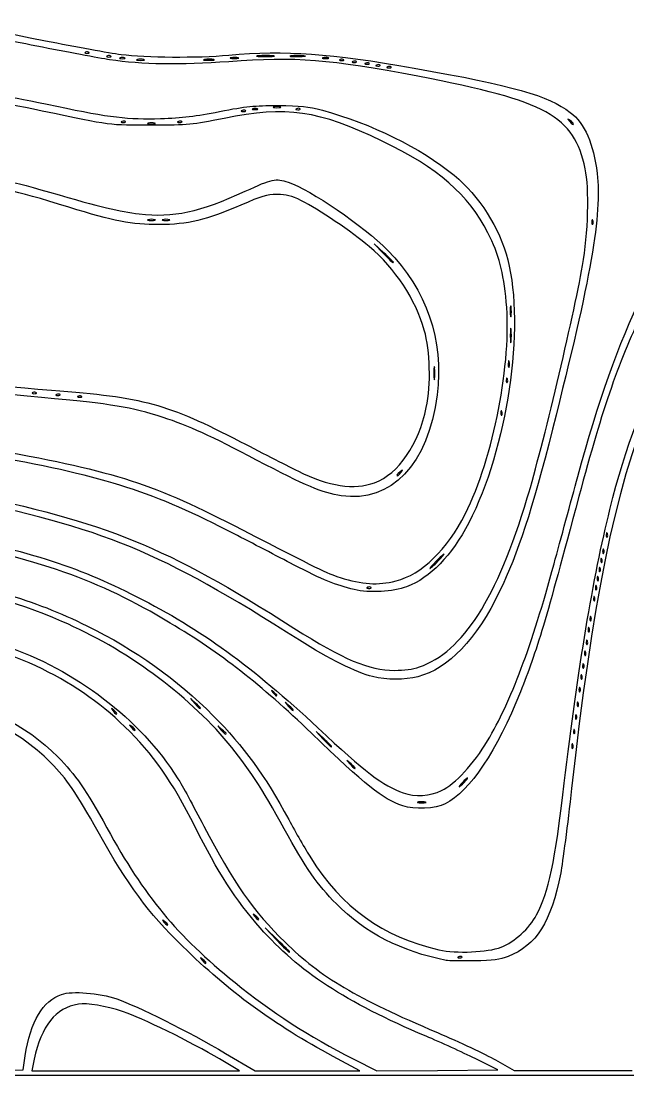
# Model space of a CAD drawing. Extents: x 32 to 2528, y 46 to 1391.
# Drawn here: x 1092 to 1537, y 46 to 818 of the extents above; entities that cross this region are included whole.
import ezdxf

# ---------------------------------------------------------------- set-up
doc = ezdxf.new("R2010")
doc.units = 0
doc.layers.get('0').update_dxf_attribs({"linetype": 'CONTINUOUS'})
doc.layers.add('IMAGE', color=7, linetype='CONTINUOUS')

# ---------------------------------------------------------------- blocks, each defined once
blk = doc.blocks.new('squiggle')
at = {"layer": 'IMAGE', "color": 7}
for points in [[(1106.3056, -595.194287), (1106.3056, -595.194287)], [(1122.3056, -597.861077), (1122.3056, -597.861077)], [(1132.3333, -599.116927), (1132.3333, -599.116927)], [(1146.3333, -600.414227), (1146.3333, -600.414227)], [(1197.685, -600.394827), (1197.685, -600.394827)], [(1215.6822, -599.083837), (1215.6822, -599.083837)], [(1263.6369, -597.693337), (1263.6369, -597.693337)], [(1281.692, -599.125227), (1281.692, -599.125227)], [(1292.9722, -600.527847), (1292.9722, -600.527847)], [(1302.3056, -601.861157), (1302.3056, -601.861157)], [(1311.6389, -603.194497), (1311.6389, -603.194497)], [(1319.6389, -604.527827), (1319.6389, -604.527827)], [(1327.6389, -605.861157), (1327.6389, -605.861157)], [(1220.9722, -637.861157), (1220.9722, -637.861157)], [(1229.6667, -636.450297), (1229.6667, -636.450297)], [(1246.3333, -635.080937), (1246.3333, -635.080937)], [(1260.9722, -636.527857), (1260.9722, -636.527857)], [(1132.9722, -645.861157), (1132.9722, -645.861157)], [(1154.3333, -647.080897), (1154.3333, -647.080897)], [(1174.3056, -645.861157), (1174.3056, -645.861157)], [(1461.3333, -647.496587), (1461.3333, -647.496587)], [(1154.3333, -717.747557), (1154.3333, -717.747557)], [(1165, -717.747557), (1165, -717.747557)], [(1475.5776, -718.416667), (1475.5776, -718.416667)], [(1329.3333, -748.949877), (1329.3333, -748.949877)], [(1415.6312, -798.333337), (1415.6312, -798.333337)], [(1412.9109, -834.416667), (1412.9109, -834.416667)], [(1067.6389, -844.527827), (1067.6389, -844.527827)], [(1084.9722, -845.861157), (1084.9722, -845.861157)], [(1100.9722, -847.194497), (1100.9722, -847.194497)], [(1408.9109, -858.416667), (1408.9109, -858.416667)], [(1334.8368, -902.999997), (1334.8368, -902.999997)], [(1315.6115, -910.448097), (1315.6115, -910.448097)], [(1291.2028, -920.029837), (1291.2028, -920.029837)], [(1483.5776, -959.749967), (1483.5776, -959.749967)], [(1362, -967.999967), (1362, -967.999967)], [(1480.9109, -973.083367), (1480.9109, -973.083367)], [(1479.5776, -979.749967), (1479.5776, -979.749967)], [(1300.6667, -988.744267), (1300.6667, -988.744267)], [(1312.9723, -987.194467), (1312.9723, -987.194467)], [(1331.3111, -982.398367), (1331.3111, -982.398367)], [(1476.9109, -994.416667), (1476.9109, -994.416667)], [(1472.9109, -1017.083367), (1472.9109, -1017.083367)], [(1471.5776, -1026.416667), (1471.5776, -1026.416667)], [(1348.4563, -1045.405767), (1348.4563, -1045.405767)], [(1468.9109, -1043.749967), (1468.9109, -1043.749967)], [(1314.0463, -1052.521167), (1314.0463, -1052.521167)], [(1467.5776, -1051.749967), (1467.5776, -1051.749967)], [(1244, -1066.163267), (1244, -1066.163267)], [(1464.9109, -1071.749967), (1464.9109, -1071.749967)], [(1126.6667, -1079.496567), (1126.6667, -1079.496567)], [(1188, -1075.565767), (1188, -1075.565767)], [(1256, -1076.873367), (1256, -1076.873367)], [(1463.5776, -1081.083367), (1463.5776, -1081.083367)], [(1140, -1091.496567), (1140, -1091.496567)], [(1206.6667, -1094.206667), (1206.6667, -1094.206667)], [(1284, -1103.603967), (1284, -1103.603967)], [(1460.9109, -1102.416667), (1460.9109, -1102.416667)], [(1301.3333, -1119.539967), (1301.3333, -1119.539967)], [(1364.686, -1136.047267), (1364.686, -1136.047267)], [(1381.3333, -1129.999967), (1381.3333, -1129.999967)], [(1336.3001, -1147.288267), (1336.3001, -1147.288267)], [(1353.0156, -1144.417167), (1353.0156, -1144.417167)], [(1164, -1234.163267), (1164, -1234.163267)], [(1230.6667, -1230.163267), (1230.6667, -1230.163267)], [(1408.3289, -1250.760667), (1408.3289, -1250.760667)], [(1253.3333, -1254.294367), (1253.3333, -1254.294367)], [(1379.6389, -1257.861167), (1379.6389, -1257.861167)], [(1192, -1262.163267), (1192, -1262.163267)], [(1368, -1260.460467), (1368, -1260.460467)]]:
    blk.add_lwpolyline(points, close=True, dxfattribs=at)
for points in [[(1241.0352, -597.697207), (1241.0352, -597.697397)], [(1322.3333, -741.949877), (1315.3333, -735.333337), (1321.9499, -742.333337)], [(1415.6189, -781.684997), (1415.6182, -781.684997)], [(1359.6323, -826.357217), (1359.6329, -826.357217)], [(1414.2569, -821.692037), (1414.2573, -821.692037)], [(1486.2443, -947.749997), (1486.2441, -947.749997)], [(1482.2443, -966.416667), (1482.2441, -966.416667)], [(1478.2443, -986.416667), (1478.2441, -986.416667)], [(1474.2443, -1009.083367), (1474.2441, -1009.083367)], [(1470.2443, -1034.416667), (1470.2441, -1034.416667)], [(1466.2443, -1061.083367), (1466.2441, -1061.083367)], [(1184.3333, -1071.899067), (1180.6667, -1068.666667), (1183.8991, -1072.333367)], [(1253, -1073.873367), (1250, -1071.333367), (1252.54, -1074.333367)], [(1203.6667, -1091.206667), (1200.6667, -1088.666667), (1203.2067, -1091.666667)], [(1278.3333, -1097.937267), (1272.6667, -1092.666667), (1277.9373, -1098.333367)], [(1462.2443, -1091.749967), (1462.2441, -1091.749967)], [(1298.3333, -1116.539967), (1295.3333, -1113.999967), (1297.8733, -1116.999967)], [(1244.3333, -1245.294367), (1235.3333, -1236.666267), (1243.9615, -1245.666267)], [(1206.3154, -1328.567067), (1227.9641, -1341.333367), (1266.3154, -1341.333367), (1304.6667, -1341.333367), (1285.3333, -1330.923067)], [(1005.3088, -1335.698967), (1006.7848, -1341.394267), (1032.3367, -1341.032267), (1057.8886, -1340.670367), (1059.4692, -1330.441167), (1059.4692, -1330.437467)], [(1066.0923, -1332.905067), (1064.3256, -1341.333367), (1140.4961, -1341.316367), (1216.6667, -1341.300367), (1202, -1332.652767), (1202, -1332.652567)], [(1300.2736, -1332.749367), (1317.2137, -1341.369467), (1361.6069, -1341.017967), (1406, -1340.666667), (1389.3333, -1332.407867)], [(1404.3145, -1333.391067), (1418, -1341.127767), (1504.3427, -1341.230367)]]:
    blk.add_lwpolyline(points, dxfattribs=at)
for points in [[(959.36649, -578.035477), (987.3532, -572.254677), (1012.2342, -574.114317), (1074.3518, -586.629637)], [(1068, -590.636277), (1046.3667, -586.326557), (1022.8403, -582.170317), (1015.7192, -581.400217)], [(1074.3518, -586.629637), (1096.1583, -591.023157), (1121.0807, -595.528857), (1129.735, -596.642267)], [(1121.3333, -600.583537), (1113.6333, -599.422267), (1089.6333, -594.945997), (1068, -590.636277)], [(1106.3056, -595.194237), (1105.8625, -594.751187), (1104.7125, -594.703827), (1103.75, -595.089037)], [(1208.6667, -597.209697), (1250.4999, -593.510697), (1283.2822, -595.799657), (1344.6667, -606.705617)], [(1103.75, -595.089037), (1102.6864, -595.514667), (1103.0023, -595.830607), (1104.5556, -595.894587)], [(1104.5556, -595.894587), (1105.9611, -595.952487), (1106.7486, -595.637347), (1106.3056, -595.194287)], [(1119.75, -597.755827), (1118.6864, -598.181447), (1119.0023, -598.497397), (1120.5556, -598.561367)], [(1122.3056, -597.861027), (1121.8625, -597.417967), (1120.7125, -597.370607), (1119.75, -597.755827)], [(1120.5556, -598.561367), (1121.9611, -598.619267), (1122.7486, -598.304127), (1122.3056, -597.861077)], [(1208.6667, -601.995577), (1173.1264, -604.607747), (1145.0014, -604.153017), (1121.3333, -600.583537)], [(1129, -599.116927), (1128.0833, -599.486807), (1128.8333, -599.789447), (1130.6667, -599.789447)], [(1132.3333, -599.116927), (1131.4167, -598.747047), (1129.9167, -598.747047), (1129, -599.116927)], [(1129.735, -596.642267), (1148.032, -598.996297), (1185.4217, -599.265077), (1208.6667, -597.209697)], [(1130.6667, -599.789447), (1132.5, -599.789447), (1133.25, -599.486807), (1132.3333, -599.116927)], [(1141.6667, -600.414227), (1140.3833, -600.749597), (1141.4333, -601.023997), (1144, -601.023997)], [(1146.3333, -600.414227), (1145.05, -600.078867), (1142.95, -600.078867), (1141.6667, -600.414227)], [(1144, -601.023997), (1146.5667, -601.023997), (1147.6167, -600.749597), (1146.3333, -600.414227)], [(1191.0183, -600.376627), (1188.9916, -600.683097), (1190.3333, -600.942037), (1194, -600.952057)], [(1197.685, -600.394727), (1196.0451, -600.078247), (1193.0451, -600.070047), (1191.0183, -600.376627)], [(1194, -600.952057), (1197.6667, -600.961057), (1199.3249, -600.711307), (1197.685, -600.394827)], [(1347.3333, -612.711467), (1282.3304, -600.230827), (1258.1261, -598.360377), (1208.6667, -601.995577)], [(1210.3489, -599.056927), (1208.6903, -599.375847), (1209.7333, -599.648907), (1212.6667, -599.663707)], [(1215.6822, -599.083827), (1214.4074, -598.750107), (1212.0074, -598.737997), (1210.3489, -599.056927)], [(1212.6667, -599.663707), (1215.6, -599.678507), (1216.957, -599.417557), (1215.6822, -599.083837)], [(1230.3686, -597.688397), (1227.2325, -597.970057), (1229.4667, -598.204477), (1235.3333, -598.209317)], [(1241.0352, -597.697397), (1238.3046, -597.410887), (1233.5046, -597.406927), (1230.3686, -597.688397)], [(1235.3333, -598.209317), (1241.2, -598.214317), (1243.7659, -597.983697), (1241.0352, -597.697207)], [(1254.3036, -597.704097), (1251.9366, -597.998637), (1254.2, -598.234797), (1259.3333, -598.228877)], [(1263.6369, -597.693397), (1260.8706, -597.404767), (1256.6706, -597.409607), (1254.3036, -597.704097)], [(1259.3333, -598.228877), (1264.4667, -598.223877), (1266.4033, -597.981977), (1263.6369, -597.693337)], [(1277.692, -599.075827), (1276.3947, -599.413877), (1277.1333, -599.712707), (1279.3333, -599.739877)], [(1281.692, -599.125327), (1280.7893, -598.760107), (1278.9893, -598.737877), (1277.692, -599.075827)], [(1279.3333, -599.739877), (1281.5333, -599.767077), (1282.5947, -599.490467), (1281.692, -599.125227)], [(1290.4167, -600.422597), (1289.353, -600.848227), (1289.669, -601.164167), (1291.2222, -601.228147)], [(1292.9722, -600.527797), (1292.5292, -600.084747), (1291.3792, -600.037387), (1290.4167, -600.422597)], [(1291.2222, -601.228147), (1292.6278, -601.286047), (1293.4153, -600.970907), (1292.9722, -600.527847)], [(1299.75, -601.755907), (1298.6864, -602.181537), (1299.0023, -602.497477), (1300.5556, -602.561457)], [(1302.3056, -601.861107), (1301.8625, -601.418057), (1300.7125, -601.370697), (1299.75, -601.755907)], [(1300.5556, -602.561457), (1301.9611, -602.619357), (1302.7487, -602.304217), (1302.3056, -601.861157)], [(1311.6389, -603.194437), (1311.1959, -602.751387), (1310.0459, -602.704027), (1309.0833, -603.089237)], [(1309.0833, -603.089237), (1308.0197, -603.514867), (1308.3356, -603.830817), (1309.8889, -603.894787)], [(1309.8889, -603.894787), (1311.2944, -603.952687), (1312.082, -603.637547), (1311.6389, -603.194497)], [(1317.0833, -604.422577), (1316.0197, -604.848197), (1316.3356, -605.164147), (1317.8889, -605.228117)], [(1319.6389, -604.527777), (1319.1959, -604.084717), (1318.0459, -604.037357), (1317.0833, -604.422577)], [(1317.8889, -605.228117), (1319.2944, -605.286017), (1320.082, -604.970877), (1319.6389, -604.527827)], [(1325.0833, -605.755907), (1324.0197, -606.181537), (1324.3356, -606.497477), (1325.8889, -606.561457)], [(1327.6389, -605.861107), (1327.1959, -605.418057), (1326.0459, -605.370697), (1325.0833, -605.755907)], [(1325.8889, -606.561457), (1327.2944, -606.619357), (1328.082, -606.304217), (1327.6389, -605.861157)], [(1344.6667, -606.705617), (1417.6085, -619.664917), (1442.8032, -626.815627), (1458.9705, -639.146987)], [(1470.0357, -680.480997), (1461.4844, -641.472757), (1442.4891, -630.981477), (1347.3333, -612.711467)], [(1013.6435, -624.358617), (1035.2102, -625.118237), (1043.3256, -626.326417), (1082.6667, -634.634427)], [(1072, -638.144637), (1036.641, -630.681697), (1021.8627, -628.920427), (1001.3333, -629.722627)], [(1152, -648.577577), (1121.0503, -648.647977), (1122.9175, -648.891397), (1072, -638.144637)], [(1082.6667, -634.634427), (1121.6083, -642.858097), (1134.8456, -644.425147), (1158.6667, -643.631537)], [(1158.6667, -643.631537), (1174.5387, -643.102747), (1184.592, -641.912387), (1202, -638.500677)], [(1202, -638.500677), (1221.7437, -634.631227), (1227.2458, -634.067467), (1244.6667, -634.128917)], [(1321.194, -660.121517), (1274.332, -637.601157), (1251.1106, -634.275227), (1205.3333, -643.527117)], [(1218.4167, -637.755907), (1217.353, -638.181537), (1217.669, -638.497477), (1219.2222, -638.561457)], [(1220.9722, -637.861107), (1220.5292, -637.418057), (1219.3792, -637.370697), (1218.4167, -637.755907)], [(1219.2222, -638.561457), (1220.6278, -638.619357), (1221.4153, -638.304217), (1220.9722, -637.861157)], [(1226.3333, -636.450297), (1225.4167, -636.820177), (1226.1667, -637.122817), (1228, -637.122817)], [(1229.6667, -636.450297), (1228.75, -636.080417), (1227.25, -636.080417), (1226.3333, -636.450297)], [(1228, -637.122817), (1229.8333, -637.122817), (1230.5833, -636.820177), (1229.6667, -636.450297)], [(1241.6667, -635.080937), (1240.3833, -635.416307), (1241.4333, -635.690707), (1244, -635.690707)], [(1246.3333, -635.080937), (1245.05, -634.745577), (1242.95, -634.745577), (1241.6667, -635.080937)], [(1244, -635.690707), (1246.5667, -635.690707), (1247.6167, -635.416307), (1246.3333, -635.080937)], [(1244.6667, -634.128917), (1261.7926, -634.189317), (1266.4869, -634.689897), (1277.3333, -637.612147)], [(1258.4167, -636.422597), (1257.353, -636.848227), (1257.669, -637.164177), (1259.2222, -637.228147)], [(1260.9722, -636.527797), (1260.5292, -636.084747), (1259.3792, -636.037387), (1258.4167, -636.422597)], [(1259.2222, -637.228147), (1260.6278, -637.286047), (1261.4153, -636.970907), (1260.9722, -636.527857)], [(1277.3333, -637.612147), (1313.0504, -647.235097), (1349.0592, -664.963497), (1373.9051, -685.157817)], [(1458.9705, -639.146987), (1469.576, -647.236197), (1476.2003, -662.228717), (1478.7111, -683.824757)], [(1130.4167, -645.755907), (1129.353, -646.181537), (1129.669, -646.497477), (1131.2222, -646.561457)], [(1132.9722, -645.861107), (1132.5292, -645.418057), (1131.3792, -645.370697), (1130.4167, -645.755907)], [(1131.2222, -646.561457), (1132.6278, -646.619357), (1133.4153, -646.304217), (1132.9722, -645.861157)], [(1149.6667, -647.080897), (1148.3833, -647.416267), (1149.4333, -647.690667), (1152, -647.690667)], [(1154.3333, -647.080897), (1153.05, -646.745537), (1150.95, -646.745537), (1149.6667, -647.080897)], [(1205.3333, -643.527117), (1181.5037, -648.343257), (1179.6939, -648.514627), (1152, -648.577577)], [(1152, -647.690667), (1154.5667, -647.690667), (1155.6167, -647.416267), (1154.3333, -647.080897)], [(1171.75, -645.755907), (1170.6864, -646.181537), (1171.0023, -646.497477), (1172.5556, -646.561457)], [(1174.3056, -645.861107), (1173.8625, -645.418057), (1172.7125, -645.370697), (1171.75, -645.755907)], [(1172.5556, -646.561457), (1173.9611, -646.619357), (1174.7486, -646.304217), (1174.3056, -645.861157)], [(1459, -645.163257), (1456.8852, -643.504757), (1456.8381, -643.551917), (1458.4965, -645.666667)], [(1458.4965, -645.666667), (1460.2384, -647.887667), (1461.3333, -648.593977), (1461.3333, -647.496587)], [(1461.3333, -647.496587), (1461.3333, -647.219717), (1460.2833, -646.169717), (1459, -645.163257)], [(1398.6739, -727.333337), (1384.9508, -699.768817), (1361.6692, -679.572657), (1321.194, -660.121517)], [(1010, -686.038947), (1034.5563, -686.083747), (1041.9306, -687.351497), (1077.3333, -697.614177)], [(1220.762, -696.891977), (1240.6405, -687.745147), (1243.1261, -687.221917), (1252.1719, -690.280267)], [(1373.9051, -685.157817), (1392.1711, -700.004147), (1407.2663, -723.769597), (1413.2447, -747.093347)], [(1478.7111, -683.824757), (1482.26, -714.351997), (1474.468, -759.012107), (1445.9959, -871.333337)], [(1464.4965, -905.999997), (1494.2411, -796.325707), (1524.7665, -734.747157), (1573.2672, -686.578627)], [(1468.0933, -751.333337), (1472.1764, -728.496217), (1473.1085, -694.497677), (1470.0357, -680.480997)], [(1091.3333, -708.627977), (1049.1379, -695.566357), (1037.9503, -693.180037), (1015.3333, -692.417227)], [(1252.1719, -690.280267), (1268.7144, -695.873217), (1307.354, -722.290317), (1325.1477, -740.172467)], [(1077.3333, -697.614177), (1115.8007, -708.765237), (1128.2166, -711.762187), (1143.1271, -713.495397)], [(1143.1271, -713.495397), (1167.8859, -716.373387), (1187.5749, -712.162587), (1220.762, -696.891977)], [(1244.028, -699.333337), (1236.3538, -699.333337), (1233.2314, -700.249387), (1217.4247, -707.138177)], [(1261.9416, -703.871747), (1254.3123, -700.115867), (1251.2236, -699.333337), (1244.028, -699.333337)], [(1157.7051, -721.333337), (1137.3672, -721.333337), (1124.2921, -718.830417), (1091.3333, -708.627977)], [(1217.4247, -707.138177), (1192.3236, -718.077597), (1178.6267, -721.333337), (1157.7051, -721.333337)], [(1311.7229, -737.410897), (1299.5036, -726.982627), (1274.0441, -709.829827), (1261.9416, -703.871747)], [(1149.6667, -717.747557), (1148.3833, -718.082937), (1149.4333, -718.357337), (1152, -718.357337)], [(1154.3333, -717.747557), (1153.05, -717.412197), (1150.95, -717.412197), (1149.6667, -717.747557)], [(1152, -718.357337), (1154.5667, -718.357337), (1155.6167, -718.082937), (1154.3333, -717.747557)], [(1160.3333, -717.747557), (1159.05, -718.082937), (1160.1, -718.357337), (1162.6667, -718.357337)], [(1165, -717.747557), (1163.7167, -717.412197), (1161.6167, -717.412197), (1160.3333, -717.747557)], [(1162.6667, -718.357337), (1165.2333, -718.357337), (1166.2833, -718.082937), (1165, -717.747557)], [(1640.6667, -717.503587), (1525.7952, -785.831277), (1489.5887, -869.392137), (1460.0305, -1134.393367)], [(1475.5775, -718.416667), (1475.1519, -717.353027), (1474.8359, -717.668957), (1474.7719, -719.222227)], [(1475.4723, -720.972227), (1475.9153, -720.529177), (1475.9627, -719.379157), (1475.5776, -718.416667)], [(1474.7719, -719.222227), (1474.7149, -720.627777), (1475.0292, -721.415277), (1475.4723, -720.972227)], [(1412.0991, -777.946147), (1410.0375, -756.018537), (1406.7104, -743.475787), (1398.6739, -727.333337)], [(1352.0276, -798.666667), (1345.7137, -776.286717), (1330.9069, -753.782997), (1311.7229, -737.410897)], [(1325.1477, -740.172467), (1353.8545, -769.021637), (1366.4341, -805.809897), (1361.3929, -846.169347)], [(1488.114, -929.999997), (1511.1112, -837.363187), (1544.4652, -780.217937), (1600.6667, -737.164137)], [(1321.9499, -742.333337), (1328.0981, -748.837857), (1329.3333, -749.944797), (1329.3333, -748.949877)], [(1329.3333, -748.949877), (1329.3333, -748.738977), (1326.1833, -745.588977), (1322.3333, -741.949877)], [(1413.2447, -747.093347), (1425.9316, -796.588377), (1412.6504, -886.004497), (1384.6165, -939.833957)], [(1427.546, -921.540147), (1438.8455, -883.939717), (1461.0479, -790.740147), (1468.0933, -751.333337)], [(1381.9721, -933.446267), (1402.9041, -891.637707), (1416.2917, -822.537997), (1412.0991, -777.946147)], [(1415.6182, -781.684997), (1415.3116, -779.658257), (1415.0527, -780.999997), (1415.0427, -784.666667)], [(1415.0427, -784.666667), (1415.0297, -788.333337), (1415.2835, -789.991587), (1415.5999, -788.351667)], [(1415.5999, -788.351667), (1415.9164, -786.711747), (1415.9246, -783.711747), (1415.6189, -781.684997)], [(1513.4624, -782.666667), (1495.3224, -819.140307), (1482.8657, -854.855877), (1465.332, -920.666667)], [(1415.6312, -798.333337), (1415.3355, -795.949997), (1415.0935, -797.899997), (1415.0935, -802.666667)], [(1353.5212, -855.333337), (1357.0233, -838.377547), (1356.3837, -814.107577), (1352.0276, -798.666667)], [(1415.0935, -802.666667), (1415.0935, -807.433337), (1415.3355, -809.383337), (1415.6312, -806.999997)], [(1415.6312, -806.999997), (1415.9269, -804.616667), (1415.9269, -800.716667), (1415.6312, -798.333337)], [(971.8298, -824.364307), (995.6174, -833.608707), (1023.3491, -838.348397), (1078.6677, -842.624237)], [(1359.6329, -826.357217), (1359.3363, -823.960747), (1359.0873, -825.599997), (1359.0799, -829.999997)], [(1359.6193, -834.357217), (1359.9236, -832.353677), (1359.9297, -828.753677), (1359.6323, -826.357217)], [(1413.5932, -823.333337), (1413.5662, -825.533337), (1413.8427, -826.594747), (1414.2079, -825.692037)], [(1414.2573, -821.692037), (1413.9192, -820.394747), (1413.6204, -821.133337), (1413.5932, -823.333337)], [(1414.2079, -825.692037), (1414.5732, -824.789337), (1414.5953, -822.989337), (1414.2569, -821.692037)], [(1071.3141, -848.046337), (1013.1361, -842.657557), (991.0681, -838.565117), (965.3353, -828.392907)], [(1359.0799, -829.999997), (1359.0669, -834.399997), (1359.3152, -836.360747), (1359.6193, -834.357217)], [(1412.9108, -834.416667), (1412.4852, -833.353027), (1412.1692, -833.668957), (1412.1052, -835.222227)], [(1412.8056, -836.972227), (1413.2487, -836.529177), (1413.296, -835.379157), (1412.9109, -834.416667)], [(1412.1052, -835.222227), (1412.0482, -836.627777), (1412.3625, -837.415277), (1412.8056, -836.972227)], [(1065.0833, -844.422577), (1064.0197, -844.848197), (1064.3356, -845.164147), (1065.8889, -845.228117)], [(1067.6389, -844.527777), (1067.1958, -844.084717), (1066.0458, -844.037357), (1065.0833, -844.422577)], [(1065.8889, -845.228117), (1067.2944, -845.286017), (1068.0819, -844.970877), (1067.6389, -844.527827)], [(1160.5976, -862.712257), (1136.0632, -854.853177), (1124.7643, -852.997187), (1071.3141, -848.046337)], [(1078.6677, -842.624237), (1146.6719, -847.880617), (1162.808, -852.278017), (1217.3333, -880.413377)], [(1082.4167, -845.755907), (1081.353, -846.181537), (1081.669, -846.497477), (1083.2222, -846.561457)], [(1084.9722, -845.861107), (1084.5292, -845.418057), (1083.3792, -845.370697), (1082.4167, -845.755907)], [(1083.2222, -846.561457), (1084.6278, -846.619357), (1085.4153, -846.304217), (1084.9722, -845.861157)], [(1098.4167, -847.089237), (1097.353, -847.514867), (1097.669, -847.830817), (1099.2222, -847.894787)], [(1100.9722, -847.194437), (1100.5292, -846.751387), (1099.3792, -846.704027), (1098.4167, -847.089237)], [(1099.2222, -847.894787), (1100.6278, -847.952687), (1101.4153, -847.637547), (1100.9722, -847.194497)], [(1361.3929, -846.169347), (1355.0809, -896.703217), (1327.6965, -925.519557), (1291.2028, -920.029837)], [(1315.6115, -910.448097), (1333.1927, -903.870137), (1347.9177, -882.462147), (1353.5212, -855.333337)], [(1408.9108, -858.416667), (1408.4852, -857.353027), (1408.1692, -857.668957), (1408.1052, -859.222227)], [(1229.1169, -893.845937), (1196.4285, -876.591627), (1178.5118, -868.450697), (1160.5976, -862.712257)], [(1408.1052, -859.222227), (1408.0482, -860.627777), (1408.3625, -861.415277), (1408.8056, -860.972227)], [(1408.8056, -860.972227), (1409.2487, -860.529177), (1409.296, -859.379157), (1408.9109, -858.416667)], [(1445.9959, -871.333337), (1430.9253, -930.785977), (1420.642, -962.301567), (1407.2756, -989.999967)], [(1217.3333, -880.413377), (1234.5667, -889.305857), (1253.4667, -898.964737), (1259.3333, -901.877537)], [(1039.3333, -886.653177), (1126.3947, -902.437737), (1153.0577, -911.110317), (1218.6667, -944.984337)], [(1212.6667, -947.928717), (1153.9905, -917.487897), (1119.6602, -906.401637), (1037.3333, -891.308477)], [(1291.2028, -920.029837), (1276.9237, -917.881837), (1265.6283, -913.118157), (1229.1169, -893.845937)], [(1259.3333, -901.877537), (1282.0725, -913.167587), (1300.7433, -916.010957), (1315.6115, -910.448097)], [(1334.3333, -902.496587), (1332.1124, -904.238417), (1331.406, -905.333337), (1332.5035, -905.333337)], [(1332.5035, -905.333337), (1332.7803, -905.333337), (1333.8303, -904.283337), (1334.8368, -902.999997)], [(1334.8368, -902.999997), (1336.4952, -900.885257), (1336.4481, -900.838097), (1334.3333, -902.496587)], [(1447.1567, -969.938767), (1451.9203, -952.372467), (1459.7232, -923.599997), (1464.4965, -905.999997)], [(1012, -917.358977), (1120.1386, -939.836157), (1161.5302, -956.703267), (1256.4105, -1016.956367)], [(1260.4983, -1025.894067), (1157.1376, -960.180767), (1118.6547, -944.349257), (1004.6667, -920.646837)], [(1348.4563, -1045.405767), (1380.3156, -1034.444467), (1405.4427, -995.091967), (1427.546, -921.540147)], [(1465.332, -920.666667), (1441.0657, -1011.746367), (1434.5964, -1033.355067), (1422.5097, -1063.700167)], [(1331.3111, -982.398367), (1349.9983, -977.699867), (1369.0164, -959.323167), (1381.9721, -933.446267)], [(1454.6743, -1130.666667), (1464.6208, -1046.654867), (1475.7833, -979.670467), (1488.114, -929.999997)], [(1384.6165, -939.833957), (1371.9932, -964.072667), (1356.4119, -980.109667), (1339.0989, -986.682567)], [(979.6553, -943.375107), (1064.1335, -960.909267), (1095.0309, -970.590767), (1141.2919, -994.022867)], [(1165.8206, -1013.289767), (1111.6978, -981.019967), (1073.1834, -967.499667), (981.4986, -948.584507)], [(1256.195, -970.534967), (1244.7211, -964.569167), (1225.1333, -954.396367), (1212.6667, -947.928717)], [(1218.6667, -944.984337), (1274.0852, -973.597067), (1280.6288, -976.784267), (1290.3745, -979.911967)], [(1485.4385, -948.555557), (1485.3815, -949.961107), (1485.6959, -950.748567), (1486.1389, -950.305557)], [(1486.2441, -947.749997), (1485.8185, -946.686357), (1485.5025, -947.002297), (1485.4385, -948.555557)], [(1486.1389, -950.305557), (1486.582, -949.862507), (1486.6293, -948.712497), (1486.2443, -947.749997)], [(1366.5412, -962.666667), (1366.1745, -962.666667), (1363.5309, -965.066667), (1360.6667, -967.999967)], [(1362, -967.999967), (1364.8643, -965.066667), (1366.9079, -962.666667), (1366.5412, -962.666667)], [(1482.2441, -966.416667), (1481.8185, -965.353067), (1481.5025, -965.668967), (1481.4385, -967.222267)], [(1482.7719, -960.555567), (1482.7149, -961.961067), (1483.0292, -962.748567), (1483.4723, -962.305567)], [(1483.5775, -959.749967), (1483.1519, -958.686367), (1482.8359, -959.002267), (1482.7719, -960.555567)], [(1483.4723, -962.305567), (1483.9153, -961.862467), (1483.9627, -960.712467), (1483.5776, -959.749967)], [(956, -972.096867), (1031.2245, -985.942167), (1064.8904, -995.731067), (1104.6667, -1015.324167)], [(1300.6667, -988.744267), (1287.0015, -985.534467), (1277.787, -981.761467), (1256.195, -970.534967)], [(1360.6667, -967.999967), (1357.8024, -970.933367), (1355.7588, -973.333367), (1356.1255, -973.333367)], [(1356.1255, -973.333367), (1356.4921, -973.333367), (1359.1357, -970.933367), (1362, -967.999967)], [(1398.4181, -1099.599567), (1415.5711, -1070.683867), (1430.8833, -1029.947967), (1447.1567, -969.938767)], [(1480.9108, -973.083367), (1480.4852, -972.019667), (1480.1692, -972.335667), (1480.1052, -973.888867)], [(1480.8056, -975.638867), (1481.2487, -975.195867), (1481.296, -974.045867), (1480.9109, -973.083367)], [(1481.4385, -967.222267), (1481.3815, -968.627767), (1481.6959, -969.415267), (1482.1389, -968.972267)], [(1482.1389, -968.972267), (1482.582, -968.529167), (1482.6293, -967.379167), (1482.2443, -966.416667)], [(1086.2488, -1012.047267), (1050.7001, -996.801567), (1019.8569, -988.585967), (951.23376, -976.083767)], [(1290.3745, -979.911967), (1306.4527, -985.071967), (1317.9099, -985.767867), (1331.3111, -982.398367)], [(1478.7719, -980.555567), (1478.7149, -981.961067), (1479.0292, -982.748567), (1479.4723, -982.305567)], [(1479.5775, -979.749967), (1479.1519, -978.686367), (1478.8359, -979.002267), (1478.7719, -980.555567)], [(1479.4723, -982.305567), (1479.9153, -981.862467), (1479.9627, -980.712467), (1479.5776, -979.749967)], [(1480.1052, -973.888867), (1480.0482, -975.294467), (1480.3625, -976.081967), (1480.8056, -975.638867)], [(1339.0989, -986.682567), (1329.2381, -990.426267), (1311.8083, -991.361267), (1300.6667, -988.744267)], [(1310.4167, -987.089267), (1309.3531, -987.514867), (1309.6689, -987.830767), (1311.2223, -987.894767)], [(1312.9723, -987.194467), (1312.5292, -986.751367), (1311.3792, -986.704067), (1310.4167, -987.089267)], [(1311.2223, -987.894767), (1312.6277, -987.952767), (1313.4153, -987.637567), (1312.9723, -987.194467)], [(1477.4385, -987.222267), (1477.3815, -988.627767), (1477.6959, -989.415267), (1478.1389, -988.972267)], [(1478.2441, -986.416667), (1477.8185, -985.353067), (1477.5025, -985.668967), (1477.4385, -987.222267)], [(1478.1389, -988.972267), (1478.582, -988.529167), (1478.6293, -987.379167), (1478.2443, -986.416667)], [(1141.2919, -994.022867), (1188.1975, -1017.781467), (1225.9836, -1045.120367), (1274, -1090.039567)], [(1407.2756, -989.999967), (1390.2505, -1025.280267), (1369.6092, -1046.859467), (1347.3865, -1052.610167)], [(1476.1052, -995.222267), (1476.0482, -996.627767), (1476.3625, -997.415267), (1476.8056, -996.972267)], [(1476.9108, -994.416667), (1476.4852, -993.353067), (1476.1692, -993.668967), (1476.1052, -995.222267)], [(1476.8056, -996.972267), (1477.2487, -996.529167), (1477.296, -995.379167), (1476.9109, -994.416667)], [(1208.2491, -1101.255467), (1177.8893, -1064.982967), (1132.7956, -1032.009867), (1086.2488, -1012.047267)], [(1473.4385, -1009.888867), (1473.3815, -1011.294467), (1473.6959, -1012.081967), (1474.1389, -1011.638867)], [(1474.2441, -1009.083367), (1473.8185, -1008.019667), (1473.5025, -1008.335667), (1473.4385, -1009.888867)], [(1474.1389, -1011.638867), (1474.582, -1011.195867), (1474.6293, -1010.045867), (1474.2443, -1009.083367)], [(1132.4956, -1089.212867), (1095.0483, -1052.953067), (1046.0493, -1030.109167), (981.3333, -1018.739467)], [(1104.6667, -1015.324167), (1140.7847, -1033.115267), (1170.4524, -1054.212767), (1197.3618, -1081.242267)], [(1269.3333, -1094.033867), (1231.9891, -1058.110567), (1202.7794, -1035.325767), (1165.8206, -1013.289767)], [(1256.4105, -1016.956367), (1292.911, -1040.135767), (1311.2303, -1047.835867), (1330.1245, -1047.940367)], [(1472.1052, -1017.888867), (1472.0482, -1019.294467), (1472.3625, -1020.081967), (1472.8056, -1019.638867)], [(1472.9108, -1017.083367), (1472.4852, -1016.019667), (1472.1692, -1016.335667), (1472.1052, -1017.888867)], [(1472.8056, -1019.638867), (1473.2487, -1019.195867), (1473.296, -1018.045867), (1472.9109, -1017.083367)], [(1314.0463, -1052.521267), (1302.5397, -1049.739067), (1281.7209, -1039.386667), (1260.4983, -1025.894067)], [(1470.7719, -1027.222267), (1470.7149, -1028.627767), (1471.0292, -1029.415267), (1471.4723, -1028.972267)], [(1471.5775, -1026.416667), (1471.1519, -1025.353067), (1470.8359, -1025.668967), (1470.7719, -1027.222267)], [(1471.4723, -1028.972267), (1471.9153, -1028.529167), (1471.9627, -1027.379167), (1471.5776, -1026.416667)], [(1043.3616, -1029.390367), (1097.2181, -1047.931567), (1143.1336, -1083.046767), (1171.4285, -1127.333367)], [(1469.4385, -1035.222267), (1469.3815, -1036.627767), (1469.6959, -1037.415267), (1470.1389, -1036.972267)], [(1470.2441, -1034.416667), (1469.8185, -1033.353067), (1469.5025, -1033.668967), (1469.4385, -1035.222267)], [(1470.1389, -1036.972267), (1470.582, -1036.529167), (1470.6293, -1035.379167), (1470.2443, -1034.416667)], [(1468.9108, -1043.749967), (1468.4852, -1042.686367), (1468.1692, -1043.002267), (1468.1052, -1044.555567)], [(1330.1245, -1047.940367), (1337.4765, -1047.981367), (1343.3191, -1047.173167), (1348.4563, -1045.405767)], [(1467.5775, -1051.749967), (1467.1519, -1050.686367), (1466.8359, -1051.002267), (1466.7719, -1052.555567)], [(1468.1052, -1044.555567), (1468.0482, -1045.961067), (1468.3625, -1046.748567), (1468.8056, -1046.305567)], [(1468.8056, -1046.305567), (1469.2487, -1045.862467), (1469.296, -1044.712467), (1468.9109, -1043.749967)], [(1347.3865, -1052.610167), (1337.6753, -1055.123267), (1324.6636, -1055.088567), (1314.0463, -1052.521167)], [(1466.7719, -1052.555567), (1466.7149, -1053.961067), (1467.0292, -1054.748567), (1467.4723, -1054.305567)], [(1467.4723, -1054.305567), (1467.9153, -1053.862467), (1467.9627, -1052.712467), (1467.5776, -1051.749967)], [(990.6825, -1065.755567), (1028.6449, -1072.181767), (1059.6648, -1087.414267), (1083.3372, -1111.253967)], [(1241.6667, -1063.829967), (1239.5519, -1062.171467), (1239.5048, -1062.218567), (1241.1633, -1064.333367)], [(1241.1633, -1064.333367), (1242.9051, -1066.554367), (1244, -1067.260667), (1244, -1066.163267)], [(1244, -1066.163267), (1244, -1065.886367), (1242.95, -1064.836367), (1241.6667, -1063.829967)], [(1422.5097, -1063.700167), (1405.1824, -1107.202567), (1385.6304, -1136.282567), (1367.4029, -1145.661667)], [(1465.4385, -1061.888867), (1465.3815, -1063.294467), (1465.6959, -1064.081967), (1466.1389, -1063.638867)], [(1466.2441, -1061.083367), (1465.8185, -1060.019667), (1465.5025, -1060.335667), (1465.4385, -1061.888867)], [(1466.1389, -1063.638867), (1466.582, -1063.195867), (1466.6293, -1062.045867), (1466.2443, -1061.083367)], [(1078.2247, -1115.614767), (1052.7335, -1089.744467), (1018.0678, -1074.584167), (975.1836, -1070.552167)], [(1183.8991, -1072.333367), (1186.9203, -1075.760367), (1188, -1076.611467), (1188, -1075.565767)], [(1188, -1075.565767), (1188, -1075.326967), (1186.35, -1073.676967), (1184.3333, -1071.899067)], [(1256, -1076.873367), (1256, -1076.620267), (1254.65, -1075.270267), (1253, -1073.873367)], [(1464.1052, -1072.555567), (1464.0482, -1073.961067), (1464.3625, -1074.748567), (1464.8056, -1074.305567)], [(1464.9108, -1071.749967), (1464.4852, -1070.686367), (1464.1692, -1071.002267), (1464.1052, -1072.555567)], [(1464.8056, -1074.305567), (1465.2487, -1073.862467), (1465.296, -1072.712467), (1464.9109, -1071.749967)], [(1124.3333, -1077.163267), (1122.2186, -1075.504767), (1122.1714, -1075.551967), (1123.8299, -1077.666667)], [(1123.8299, -1077.666667), (1125.5717, -1079.887667), (1126.6667, -1080.593967), (1126.6667, -1079.496567)], [(1126.6667, -1079.496567), (1126.6667, -1079.219767), (1125.6167, -1078.169767), (1124.3333, -1077.163267)], [(1197.3618, -1081.242267), (1219.7707, -1103.751067), (1234.9215, -1124.584867), (1252.6971, -1157.333367)], [(1252.54, -1074.333367), (1254.9269, -1077.152567), (1256, -1077.940367), (1256, -1076.873367)], [(1462.7719, -1081.888867), (1462.7149, -1083.294467), (1463.0292, -1084.081967), (1463.4723, -1083.638867)], [(1463.5775, -1081.083367), (1463.1519, -1080.019667), (1462.8359, -1080.335667), (1462.7719, -1081.888867)], [(1463.4723, -1083.638867), (1463.9153, -1083.195867), (1463.9627, -1082.045867), (1463.5776, -1081.083367)], [(1183.9661, -1162.598967), (1167.2616, -1129.275667), (1153.2742, -1109.332467), (1132.4956, -1089.212867)], [(1137.6667, -1089.163267), (1135.5519, -1087.504767), (1135.5048, -1087.551967), (1137.1633, -1089.666667)], [(1137.1633, -1089.666667), (1138.9051, -1091.887667), (1140, -1092.593967), (1140, -1091.496567)], [(1140, -1091.496567), (1140, -1091.219767), (1138.95, -1090.169767), (1137.6667, -1089.163267)], [(1203.2067, -1091.666667), (1205.5936, -1094.485967), (1206.6667, -1095.273667), (1206.6667, -1094.206667)], [(1206.6667, -1094.206667), (1206.6667, -1093.953667), (1205.3167, -1092.603667), (1203.6667, -1091.206667)], [(1336.3001, -1147.288267), (1320.8199, -1141.645867), (1309.3296, -1132.508367), (1269.3333, -1094.033867)], [(1274, -1090.039567), (1308.7591, -1122.556467), (1321.572, -1132.298467), (1336.6492, -1137.673267)], [(1461.4385, -1092.555567), (1461.3815, -1093.961067), (1461.6959, -1094.748567), (1462.1389, -1094.305567)], [(1462.2441, -1091.749967), (1461.8185, -1090.686367), (1461.5025, -1091.002267), (1461.4385, -1092.555567)], [(1462.1389, -1094.305567), (1462.582, -1093.862467), (1462.6293, -1092.712467), (1462.2443, -1091.749967)], [(1249.3381, -1163.999967), (1232.9927, -1134.317567), (1222.4612, -1118.235467), (1208.2491, -1101.255467)], [(1277.9373, -1098.333367), (1282.8389, -1103.603267), (1284, -1104.612667), (1284, -1103.603967)], [(1284, -1103.603967), (1284, -1103.386067), (1281.45, -1100.836067), (1278.3333, -1097.937267)], [(1364.686, -1136.047167), (1374.5944, -1131.334667), (1388.5156, -1116.292967), (1398.4181, -1099.599567)], [(1460.1052, -1103.222267), (1460.0482, -1104.627767), (1460.3625, -1105.415267), (1460.8056, -1104.972267)], [(1460.9108, -1102.416667), (1460.4852, -1101.353067), (1460.1692, -1101.668967), (1460.1052, -1103.222267)], [(1460.8056, -1104.972267), (1461.2487, -1104.529167), (1461.296, -1103.379167), (1460.9109, -1102.416667)], [(1083.3372, -1111.253967), (1096.3396, -1124.348267), (1104.0669, -1135.526067), (1119.3404, -1163.333367)], [(1112.9001, -1166.293267), (1096.6155, -1137.290767), (1089.8727, -1127.436167), (1078.2247, -1115.614767)], [(1297.8733, -1116.999967), (1300.2603, -1119.819267), (1301.3333, -1120.606967), (1301.3333, -1119.539967)], [(1301.3333, -1119.539967), (1301.3333, -1119.286967), (1299.9833, -1117.936967), (1298.3333, -1116.539967)], [(1171.4285, -1127.333367), (1174.2397, -1131.733367), (1182.7793, -1147.333367), (1190.4054, -1161.999967)], [(1383.7981, -1126.666667), (1383.4315, -1126.666667), (1381.7223, -1128.166667), (1380, -1129.999967)], [(1381.3333, -1129.999967), (1383.0556, -1128.166667), (1384.1648, -1126.666667), (1383.7981, -1126.666667)], [(1336.6492, -1137.673267), (1345.3675, -1140.781167), (1356.0329, -1140.162667), (1364.686, -1136.047267)], [(1380, -1129.999967), (1378.2777, -1131.833367), (1377.1685, -1133.333367), (1377.5352, -1133.333367)], [(1377.5352, -1133.333367), (1377.9019, -1133.333367), (1379.6111, -1131.833367), (1381.3333, -1129.999967)], [(1434.3096, -1227.070167), (1443.3789, -1209.911367), (1447.7317, -1189.305667), (1454.6743, -1130.666667)], [(1460.0305, -1134.393367), (1457.0673, -1160.958767), (1453.4581, -1188.806467), (1452.01, -1196.277067)], [(1367.4029, -1145.661667), (1360.2329, -1149.350967), (1344.2524, -1150.186767), (1336.3001, -1147.288267)], [(1347.6823, -1144.390267), (1346.0236, -1144.709167), (1347.0667, -1144.982267), (1350, -1144.997067)], [(1353.0156, -1144.417267), (1351.7408, -1144.083467), (1349.3408, -1144.071367), (1347.6823, -1144.390267)], [(1350, -1144.997067), (1352.9333, -1145.012067), (1354.2903, -1144.750967), (1353.0156, -1144.417167)], [(1252.6971, -1157.333367), (1257.6727, -1166.499967), (1264.9056, -1179.099967), (1268.7701, -1185.333367)], [(1174.9007, -1250.146167), (1149.1689, -1224.956867), (1135.3297, -1206.239967), (1112.9001, -1166.293267)], [(1119.3404, -1163.333367), (1147.0952, -1213.864367), (1170.1879, -1241.727567), (1213.3314, -1276.740967)], [(1231.7993, -1236.666667), (1213.8904, -1216.346467), (1200.5671, -1195.715967), (1183.9661, -1162.598967)], [(1190.4054, -1161.999967), (1211.7564, -1203.062267), (1226.9118, -1224.747767), (1249.9249, -1247.164767)], [(1287.6671, -1219.112167), (1273.5565, -1204.847867), (1265.2741, -1192.938767), (1249.3381, -1163.999967)], [(1268.7701, -1185.333367), (1291.1231, -1221.387367), (1321.9017, -1243.431667), (1362.8061, -1252.683867)], [(1452.01, -1196.277067), (1445.0016, -1232.430767), (1434.2853, -1249.435967), (1413.3972, -1257.550267)], [(1368, -1260.460467), (1335.3693, -1254.044267), (1308.5853, -1240.258267), (1287.6671, -1219.112167)], [(1228.3333, -1227.829967), (1226.2186, -1226.171467), (1226.1714, -1226.218567), (1227.8299, -1228.333367)], [(1227.8299, -1228.333367), (1229.5717, -1230.554367), (1230.6667, -1231.260667), (1230.6667, -1230.163267)], [(1230.6667, -1230.163267), (1230.6667, -1229.886367), (1229.6167, -1228.836367), (1228.3333, -1227.829967)], [(1408.3289, -1250.760667), (1418.1613, -1246.976467), (1429.0229, -1237.072367), (1434.3096, -1227.070167)], [(1161.6667, -1231.829967), (1159.5519, -1230.171467), (1159.5048, -1230.218567), (1161.1633, -1232.333367)], [(1161.1633, -1232.333367), (1162.9051, -1234.554367), (1164, -1235.260667), (1164, -1234.163267)], [(1164, -1234.163267), (1164, -1233.886367), (1162.95, -1232.836367), (1161.6667, -1231.829967)], [(1353.3333, -1315.980167), (1294.1205, -1290.960767), (1260.0611, -1268.733567), (1231.7993, -1236.666667)], [(1285.3333, -1330.923067), (1241.8478, -1307.507567), (1208.8152, -1283.345567), (1174.9007, -1250.146167)], [(1243.9615, -1245.666267), (1251.9757, -1254.025867), (1253.3333, -1255.275767), (1253.3333, -1254.294367)], [(1253.3333, -1254.294367), (1253.3333, -1254.089867), (1249.2833, -1250.039867), (1244.3333, -1245.294367)], [(1249.9249, -1247.164767), (1276.0547, -1272.617667), (1302.2883, -1288.159467), (1361.6479, -1313.353867)], [(1362.8061, -1252.683867), (1375.43, -1255.539167), (1398.4384, -1254.567167), (1408.3289, -1250.760667)], [(1189.6667, -1259.829967), (1187.5519, -1258.171467), (1187.5048, -1258.218567), (1189.1633, -1260.333367)], [(1377.0833, -1257.755867), (1376.0197, -1258.181567), (1376.3356, -1258.497467), (1377.8889, -1258.561467)], [(1379.6389, -1257.861067), (1379.1959, -1257.418067), (1378.0459, -1257.370667), (1377.0833, -1257.755867)], [(1377.8889, -1258.561467), (1379.2944, -1258.619467), (1380.082, -1258.304167), (1379.6389, -1257.861167)], [(1413.3972, -1257.550267), (1407.424, -1259.870567), (1402.6633, -1260.490367), (1388.6667, -1260.769867)], [(1189.1633, -1260.333367), (1190.9051, -1262.554367), (1192, -1263.260667), (1192, -1262.163267)], [(1192, -1262.163267), (1192, -1261.886367), (1190.95, -1260.836367), (1189.6667, -1259.829967)], [(1388.6667, -1260.769867), (1379.1333, -1260.960167), (1369.8333, -1260.820867), (1368, -1260.460467)], [(1086.0345, -1285.321967), (1094.1234, -1282.652367), (1113.4304, -1284.272267), (1126.6667, -1288.731167)], [(1213.3314, -1276.740967), (1240.224, -1298.565767), (1267.0232, -1315.829967), (1300.2736, -1332.749367)], [(1059.4692, -1330.437467), (1063.3564, -1305.281167), (1072.4737, -1289.797467), (1086.0345, -1285.321967)], [(1126.6667, -1288.731167), (1141.538, -1293.740767), (1179.2026, -1312.578567), (1206.3154, -1328.567067)], [(1098.4439, -1292.547567), (1081.7412, -1295.218567), (1071.2483, -1308.307967), (1066.0923, -1332.905067)], [(1131.593, -1298.109467), (1117.8737, -1293.639967), (1105.0587, -1291.489867), (1098.4439, -1292.547567)], [(1202, -1332.652567), (1181.4107, -1320.512767), (1143.9574, -1302.137467), (1131.593, -1298.109467)], [(1361.6479, -1313.353867), (1377.5875, -1320.119167), (1396.7875, -1329.135967), (1404.3145, -1333.391067)], [(1389.3333, -1332.407867), (1380.1667, -1327.865467), (1363.9667, -1320.473067), (1353.3333, -1315.980167)], [(2208.0044, -1344.231467), (2174.3793, -1344.862667), (-2.474688, -1345.076467), (-3.102569, -1344.448467)]]:
    blk.add_open_spline(points, degree=3, dxfattribs=at)

msp = doc.modelspace()

# ---------------------------------------------------------------- block references
at = {"linetype": 'Continuous'}
msp.add_blockref('squiggle', (36, 1390.666667), dxfattribs=at)

doc.saveas('drawing.dxf')
